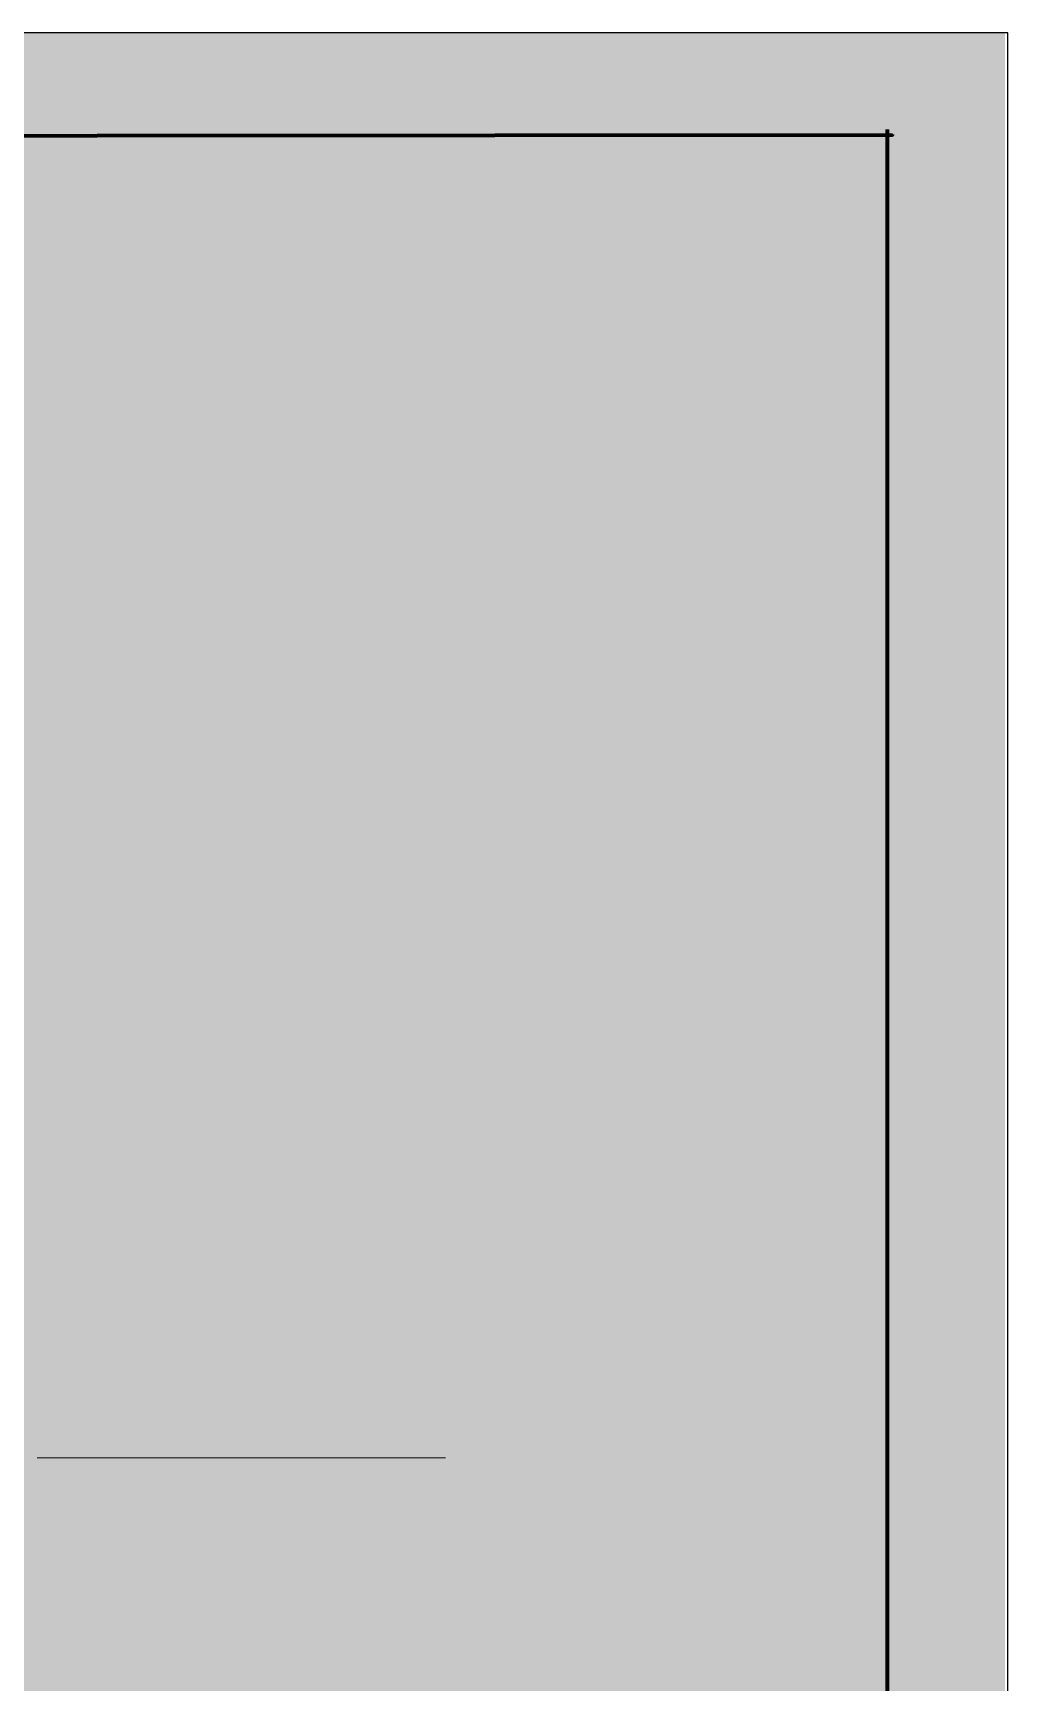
# Model space of a CAD drawing. Header units: millimetres. Extents: x 0 to 418, y 2 to 297.
# Drawn here: x 372 to 417.7, y 219.5 to 297 of the extents above; entities that cross this region are included whole.
import ezdxf
from ezdxf.xclip import XClip

# ---------------------------------------------------------------- set-up
doc = ezdxf.new("R2010")
doc.units = ezdxf.units.MM
doc.header["$MEASUREMENT"] = 0
doc.layers.get('0').update_dxf_attribs({"linetype": 'CONTINUOUS'})

# ---------------------------------------------------------------- blocks, each defined once
blk = doc.blocks.new('MF239C630')
at = {"color": 0, "linetype": 'Continuous', "lineweight": 100, "true_color": 0x000007}
for points in [[(19.75, 292.471), (19.75, 8.188), (412.175, 8.188), (412.175, 292.471)], [(19.75, 291.896), (412.405, 292.225), (412.405, 292.225)]]:
    blk.add_lwpolyline(points, dxfattribs=at)

msp = doc.modelspace()

# ---------------------------------------------------------------- hatches: boundary and pattern name
at = {"true_color": 0xffffff}
for points in [[(-0.132, 297.01), (-0.132, 1.627), (417.7, 1.627), (417.7, 297.01)], [(-0.132, 297.01), (-0.132, 1.89), (417.7, 1.89), (417.7, 297.01)]]:
    msp.add_hatch(color=0, dxfattribs=at).paths.add_polyline_path(points)
at = {"true_color": 0x000007}
h = msp.add_hatch(color=0, dxfattribs=at)
edge = h.paths.add_edge_path()
edge.add_line((389.201, 232.809), (389.58, 232.858))
edge.add_line((389.58, 232.858), (389.58, 232.743))
edge.add_spline(control_points=[(389.58, 232.743), (389.58, 232.645), (389.596, 232.53), (389.645, 232.447), (389.645, 232.447), (389.695, 232.349), (389.793, 232.283), (389.909, 232.234), (389.909, 232.234), (390.024, 232.184), (390.172, 232.151), (390.32, 232.151), (390.32, 232.151), (390.566, 232.151), (390.731, 232.201), (390.862, 232.299), (390.862, 232.299), (390.977, 232.414), (391.043, 232.53), (391.043, 232.661), (391.043, 232.661), (391.043, 232.743), (391.01, 232.826), (390.945, 232.908), (390.945, 232.908), (390.879, 232.974), (390.698, 233.072), (390.402, 233.204), (390.402, 233.204), (390.172, 233.302), (390.024, 233.368), (389.941, 233.434), (389.941, 233.434), (389.81, 233.516), (389.711, 233.598), (389.645, 233.714), (389.645, 233.714), (389.596, 233.812), (389.563, 233.927), (389.563, 234.059), (389.563, 234.059), (389.563, 234.207), (389.596, 234.338), (389.678, 234.454), (389.678, 234.454), (389.76, 234.569), (389.876, 234.667), (390.04, 234.733), (390.04, 234.733), (390.188, 234.799), (390.369, 234.815), (390.566, 234.815), (390.566, 234.815), (390.813, 234.815), (391.01, 234.783), (391.158, 234.7), (391.158, 234.7), (391.323, 234.618), (391.438, 234.519), (391.52, 234.388), (391.52, 234.388), (391.586, 234.256), (391.635, 234.125), (391.635, 234.01), (391.635, 234.01), (391.635, 233.993), (391.619, 233.977), (391.619, 233.96)], knot_values=[0, 0, 0, 0, 0.014706, 0.014706, 0.014706, 0.014706, 0.029412, 0.029412, 0.029412, 0.029412, 0.044118, 0.044118, 0.044118, 0.044118, 0.058824, 0.058824, 0.058824, 0.058824, 0.073529, 0.073529, 0.073529, 0.073529, 0.088235, 0.088235, 0.088235, 0.088235, 0.102941, 0.102941, 0.102941, 0.102941, 0.117647, 0.117647, 0.117647, 0.117647, 0.132353, 0.132353, 0.132353, 0.132353, 0.147059, 0.147059, 0.147059, 0.147059, 0.161765, 0.161765, 0.161765, 0.161765, 0.176471, 0.176471, 0.176471, 0.176471, 0.191176, 0.191176, 0.191176, 0.191176, 0.205882, 0.205882, 0.205882, 0.205882, 0.220588, 0.220588, 0.220588, 0.220588, 0.235294, 0.235294, 0.235294, 0.235294, 1, 1, 1, 1], degree=3, periodic=0)
edge.add_line((391.619, 233.96), (391.257, 233.927))
edge.add_spline(control_points=[(391.257, 233.927), (391.257, 234.01), (391.241, 234.075), (391.224, 234.108), (391.224, 234.108), (391.208, 234.19), (391.158, 234.256), (391.109, 234.322), (391.109, 234.322), (391.06, 234.371), (390.977, 234.421), (390.879, 234.454), (390.879, 234.454), (390.78, 234.487), (390.681, 234.503), (390.55, 234.503), (390.55, 234.503), (390.353, 234.503), (390.188, 234.454), (390.073, 234.355), (390.073, 234.355), (389.974, 234.289), (389.925, 234.19), (389.925, 234.075), (389.925, 234.075), (389.925, 233.993), (389.941, 233.944), (389.991, 233.878), (389.991, 233.878), (390.024, 233.829), (390.089, 233.763), (390.188, 233.714), (390.188, 233.714), (390.254, 233.681), (390.418, 233.598), (390.665, 233.483), (390.665, 233.483), (390.879, 233.401), (391.027, 233.319), (391.109, 233.27), (391.109, 233.27), (391.208, 233.204), (391.29, 233.122), (391.339, 233.023), (391.339, 233.023), (391.405, 232.924), (391.438, 232.809), (391.438, 232.678), (391.438, 232.678), (391.438, 232.53), (391.389, 232.382), (391.29, 232.25), (391.29, 232.25), (391.191, 232.118), (391.06, 232.02), (390.895, 231.938), (390.895, 231.938), (390.731, 231.872), (390.533, 231.839), (390.32, 231.839), (390.32, 231.839), (389.991, 231.839), (389.711, 231.905), (389.514, 232.053), (389.514, 232.053), (389.3, 232.184), (389.201, 232.447), (389.201, 232.809)], knot_values=[0, 0, 0, 0, 0.014706, 0.014706, 0.014706, 0.014706, 0.029412, 0.029412, 0.029412, 0.029412, 0.044118, 0.044118, 0.044118, 0.044118, 0.058824, 0.058824, 0.058824, 0.058824, 0.073529, 0.073529, 0.073529, 0.073529, 0.088235, 0.088235, 0.088235, 0.088235, 0.102941, 0.102941, 0.102941, 0.102941, 0.117647, 0.117647, 0.117647, 0.117647, 0.132353, 0.132353, 0.132353, 0.132353, 0.147059, 0.147059, 0.147059, 0.147059, 0.161765, 0.161765, 0.161765, 0.161765, 0.176471, 0.176471, 0.176471, 0.176471, 0.191176, 0.191176, 0.191176, 0.191176, 0.205882, 0.205882, 0.205882, 0.205882, 0.220588, 0.220588, 0.220588, 0.220588, 0.235294, 0.235294, 0.235294, 0.235294, 1, 1, 1, 1], degree=3, periodic=0)
h = msp.add_hatch(color=0, dxfattribs=at)
h.paths.add_polyline_path([(391.8, 230.869), (391.8, 230.869), (391.804, 230.887), (391.808, 230.905), (391.813, 230.923), (391.817, 230.94), (391.822, 230.957), (391.827, 230.974), (391.832, 230.99), (391.837, 231.006), (391.843, 231.022), (391.848, 231.038), (391.854, 231.053), (391.859, 231.068), (391.865, 231.083), (391.871, 231.097), (391.877, 231.112), (391.882, 231.126), (391.888, 231.139), (391.894, 231.153), (391.901, 231.166), (391.907, 231.18), (391.913, 231.193), (391.919, 231.205), (391.925, 231.218), (391.931, 231.23), (391.931, 231.23), (391.938, 231.243), (391.944, 231.255), (391.951, 231.267), (391.958, 231.28), (391.966, 231.292), (391.974, 231.304), (391.982, 231.316), (391.99, 231.328), (391.999, 231.341), (392.008, 231.353), (392.017, 231.365), (392.026, 231.376), (392.035, 231.388), (392.045, 231.4), (392.054, 231.411), (392.064, 231.423), (392.074, 231.434), (392.084, 231.445), (392.094, 231.457), (392.104, 231.468), (392.114, 231.478), (392.124, 231.489), (392.135, 231.5), (392.145, 231.51), (392.158, 231.521), (392.171, 231.532), (392.185, 231.544), (392.2, 231.557), (392.216, 231.57), (392.232, 231.584), (392.249, 231.599), (392.267, 231.614), (392.285, 231.63), (392.305, 231.647), (392.325, 231.664), (392.346, 231.683), (392.368, 231.701), (392.391, 231.721), (392.415, 231.741), (392.44, 231.762), (392.465, 231.784), (392.492, 231.806), (392.519, 231.829), (392.548, 231.853), (392.577, 231.877), (392.607, 231.902), (392.639, 231.928), (392.671, 231.954), (392.69, 231.968), (392.708, 231.982), (392.725, 231.996), (392.742, 232.01), (392.759, 232.023), (392.776, 232.037), (392.792, 232.05), (392.807, 232.062), (392.822, 232.075), (392.837, 232.087), (392.851, 232.099), (392.864, 232.11), (392.878, 232.121), (392.89, 232.132), (392.902, 232.143), (392.914, 232.153), (392.925, 232.162), (392.935, 232.171), (392.945, 232.18), (392.954, 232.188), (392.962, 232.196), (392.97, 232.204), (392.977, 232.211), (392.984, 232.217), (392.994, 232.227), (393.004, 232.238), (393.014, 232.249), (393.023, 232.259), (393.033, 232.27), (393.042, 232.281), (393.051, 232.292), (393.06, 232.304), (393.068, 232.315), (393.077, 232.326), (393.085, 232.337), (393.093, 232.349), (393.1, 232.36), (393.108, 232.371), (393.115, 232.383), (393.121, 232.394), (393.128, 232.405), (393.134, 232.416), (393.14, 232.427), (393.145, 232.438), (393.151, 232.449), (393.156, 232.459), (393.16, 232.47), (393.165, 232.48), (393.169, 232.486), (393.172, 232.493), (393.175, 232.499), (393.178, 232.506), (393.181, 232.513), (393.184, 232.52), (393.186, 232.527), (393.188, 232.534), (393.189, 232.542), (393.191, 232.549), (393.192, 232.557), (393.193, 232.565), (393.194, 232.572), (393.195, 232.58), (393.196, 232.588), (393.196, 232.596), (393.197, 232.604), (393.197, 232.612), (393.197, 232.62), (393.197, 232.628), (393.197, 232.636), (393.197, 232.645), (393.197, 232.653), (393.197, 232.661), (393.197, 232.673), (393.197, 232.686), (393.196, 232.698), (393.195, 232.71), (393.193, 232.723), (393.191, 232.735), (393.189, 232.747), (393.186, 232.759), (393.183, 232.771), (393.179, 232.783), (393.175, 232.795), (393.171, 232.807), (393.166, 232.819), (393.161, 232.831), (393.155, 232.842), (393.149, 232.854), (393.142, 232.865), (393.135, 232.876), (393.127, 232.887), (393.119, 232.898), (393.111, 232.909), (393.102, 232.92), (393.092, 232.93), (393.082, 232.941), (393.074, 232.949), (393.065, 232.957), (393.056, 232.965), (393.047, 232.972), (393.037, 232.979), (393.027, 232.986), (393.017, 232.993), (393.006, 233), (392.995, 233.006), (392.984, 233.012), (392.973, 233.018), (392.961, 233.023), (392.949, 233.028), (392.937, 233.032), (392.925, 233.037), (392.912, 233.041), (392.899, 233.044), (392.886, 233.047), (392.872, 233.05), (392.859, 233.052), (392.845, 233.054), (392.831, 233.055), (392.817, 233.056), (392.803, 233.056), (392.788, 233.056), (392.774, 233.055), (392.76, 233.054), (392.747, 233.052), (392.733, 233.05), (392.72, 233.047), (392.706, 233.044), (392.693, 233.041), (392.68, 233.037), (392.667, 233.032), (392.655, 233.028), (392.642, 233.023), (392.63, 233.018), (392.618, 233.012), (392.606, 233.006), (392.595, 233), (392.583, 232.993), (392.572, 232.986), (392.56, 232.979), (392.549, 232.972), (392.538, 232.965), (392.528, 232.957), (392.517, 232.949), (392.507, 232.941), (392.497, 232.93), (392.487, 232.919), (392.477, 232.908), (392.467, 232.896), (392.458, 232.883), (392.448, 232.87), (392.439, 232.857), (392.431, 232.843), (392.422, 232.828), (392.414, 232.813), (392.406, 232.798), (392.398, 232.782), (392.39, 232.766), (392.383, 232.75), (392.376, 232.733), (392.369, 232.715), (392.363, 232.698), (392.356, 232.679), (392.351, 232.661), (392.345, 232.642), (392.34, 232.623), (392.335, 232.603), (392.33, 232.583), (392.326, 232.562), (392.03, 232.595), (392.03, 232.595), (392.034, 232.622), (392.039, 232.648), (392.045, 232.674), (392.05, 232.699), (392.057, 232.724), (392.064, 232.749), (392.071, 232.773), (392.079, 232.797), (392.088, 232.82), (392.097, 232.843), (392.106, 232.865), (392.116, 232.887), (392.127, 232.909), (392.138, 232.929), (392.149, 232.95), (392.161, 232.969), (392.174, 232.988), (392.187, 233.007), (392.201, 233.025), (392.215, 233.042), (392.23, 233.059), (392.245, 233.075), (392.26, 233.09), (392.277, 233.105), (392.295, 233.121), (392.314, 233.136), (392.333, 233.151), (392.352, 233.164), (392.371, 233.177), (392.391, 233.189), (392.411, 233.2), (392.431, 233.211), (392.451, 233.22), (392.471, 233.229), (392.492, 233.237), (392.513, 233.245), (392.534, 233.252), (392.556, 233.258), (392.577, 233.263), (392.599, 233.268), (392.622, 233.273), (392.644, 233.276), (392.667, 233.279), (392.69, 233.282), (392.714, 233.284), (392.738, 233.285), (392.762, 233.286), (392.786, 233.286), (392.805, 233.286), (392.823, 233.286), (392.84, 233.285), (392.858, 233.285), (392.875, 233.284), (392.892, 233.282), (392.908, 233.281), (392.925, 233.279), (392.941, 233.277), (392.957, 233.275), (392.972, 233.272), (392.988, 233.27), (393.003, 233.266), (393.018, 233.263), (393.033, 233.259), (393.048, 233.254), (393.063, 233.25), (393.078, 233.244), (393.092, 233.239), (393.107, 233.233), (393.121, 233.226), (393.136, 233.219), (393.15, 233.212), (393.165, 233.204), (393.165, 233.204), (393.179, 233.197), (393.193, 233.191), (393.206, 233.184), (393.219, 233.176), (393.232, 233.169), (393.245, 233.161), (393.257, 233.153), (393.269, 233.144), (393.28, 233.135), (393.291, 233.126), (393.302, 233.117), (393.313, 233.107), (393.323, 233.097), (393.332, 233.087), (393.342, 233.077), (393.351, 233.066), (393.36, 233.055), (393.368, 233.044), (393.376, 233.033), (393.384, 233.021), (393.391, 233.01), (393.398, 232.998), (393.405, 232.986), (393.411, 232.974), (393.419, 232.959), (393.427, 232.945), (393.434, 232.931), (393.44, 232.917), (393.446, 232.903), (393.452, 232.89), (393.457, 232.876), (393.462, 232.863), (393.466, 232.849), (393.47, 232.836), (393.474, 232.822), (393.477, 232.809), (393.48, 232.796), (393.483, 232.782), (393.485, 232.769), (393.487, 232.756), (393.488, 232.742), (393.49, 232.728), (393.491, 232.715), (393.492, 232.701), (393.493, 232.687), (393.493, 232.673), (393.493, 232.659), (393.493, 232.645), (393.493, 232.624), (393.492, 232.604), (393.491, 232.584), (393.489, 232.564), (393.487, 232.544), (393.484, 232.524), (393.48, 232.505), (393.476, 232.485), (393.472, 232.466), (393.467, 232.446), (393.461, 232.427), (393.454, 232.408), (393.447, 232.389), (393.44, 232.37), (393.432, 232.352), (393.423, 232.333), (393.413, 232.314), (393.403, 232.295), (393.393, 232.277), (393.381, 232.258), (393.369, 232.24), (393.356, 232.221), (393.343, 232.203), (393.329, 232.184), (393.329, 232.184), (393.32, 232.171), (393.31, 232.158), (393.297, 232.143), (393.284, 232.128), (393.269, 232.112), (393.252, 232.095), (393.234, 232.077), (393.215, 232.058), (393.193, 232.039), (393.171, 232.018), (393.147, 231.997), (393.121, 231.975), (393.094, 231.952), (393.066, 231.928), (393.036, 231.903), (393.005, 231.877), (392.972, 231.851), (392.938, 231.823), (392.903, 231.795), (392.866, 231.766), (392.827, 231.736), (392.788, 231.706), (392.747, 231.674), (392.704, 231.642), (392.704, 231.642), (392.688, 231.627), (392.672, 231.613), (392.656, 231.599), (392.64, 231.585), (392.624, 231.572), (392.609, 231.559), (392.594, 231.545), (392.579, 231.533), (392.565, 231.52), (392.551, 231.507), (392.537, 231.495), (392.523, 231.483), (392.51, 231.472), (392.497, 231.46), (392.485, 231.449), (392.473, 231.438), (392.461, 231.428), (392.45, 231.417), (392.439, 231.407), (392.429, 231.398), (392.419, 231.388), (392.409, 231.379), (392.4, 231.37), (392.392, 231.362), (392.392, 231.362), (392.382, 231.352), (392.372, 231.342), (392.362, 231.332), (392.353, 231.322), (392.344, 231.313), (392.336, 231.303), (392.328, 231.294), (392.32, 231.285), (392.312, 231.276), (392.305, 231.267), (392.298, 231.258), (392.291, 231.249), (392.284, 231.24), (392.278, 231.232), (392.272, 231.223), (392.266, 231.215), (392.261, 231.206), (392.255, 231.198), (392.25, 231.189), (392.245, 231.181), (392.24, 231.173), (392.236, 231.165), (392.231, 231.156), (392.227, 231.148), (392.227, 231.148), (393.296, 231.148), (393.247, 230.869)])
h.paths.add_polyline_path([(391.8, 230.869), (393.247, 230.869)])

# ---------------------------------------------------------------- linework, layer by layer
at = {"color": 0, "linetype": 'Continuous', "lineweight": 20, "true_color": 0x000007}
msp.add_lwpolyline([(372.197, 230.046), (391.389, 230.046), (391.389, 230.046)], dxfattribs=at)

# ---------------------------------------------------------------- block references
at = {"color": 0, "true_color": 0xffffff}
ref = msp.add_blockref('MF239C630', (0, 0), dxfattribs=at)
XClip(ref).set_block_clipping_path([(0, 1.7912147777), (417.8319348779, 297.01)])

doc.saveas('drawing.dxf')
